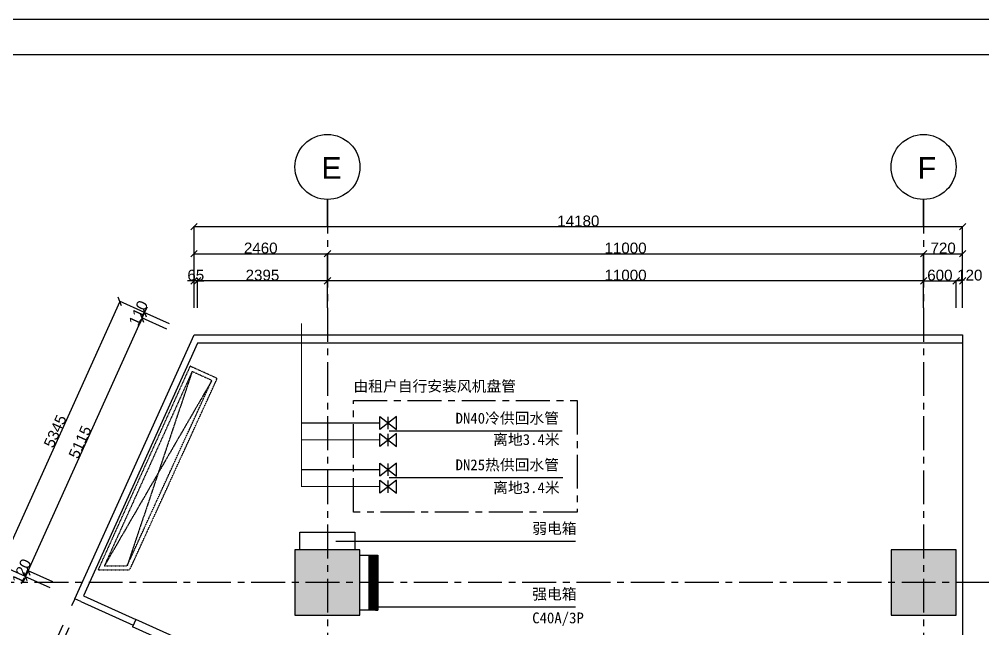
# Model space of a CAD drawing. Header units: inches. Extents: x -17602 to 171571, y -36276 to 39274.
# Drawn here: x 31798 to 49574, y 2682 to 13931 of the extents above; entities that cross this region are included whole.
import ezdxf

# ---------------------------------------------------------------- set-up
doc = ezdxf.new("R2010")
doc.units = ezdxf.units.IN
doc.header["$MEASUREMENT"] = 0
doc.linetypes.add('CENTER', pattern=[2, 1.25, -0.25, 0.25, -0.25])
doc.linetypes.add('HIDDEN_PD8', pattern=[0.75, 0.5, -0.25])
for name, color, linetype in [('DIM', 3, 'Continuous'), ('DIM TEXT', 7, 'Continuous'), ('WALL', 255, 'Continuous'), ('弱电', 140, 'Continuous'), ('电气', 30, 'Continuous'), ('轴线', 10, 'CENTER'), ('风机盘管冷热供水', 3, 'Continuous')]:
    doc.layers.add(name, color=color, linetype=linetype)
doc.styles.get("Standard").update_dxf_attribs({"font": 'arial.ttf'})
doc.dimstyles.new('DIM-200MM', dxfattribs={"dimtxt": 200, "dimasz": 120, "dimexe": 10, "dimexo": 10, "dimgap": 0.7, "dimtad": 1, "dimdec": 0, "dimrnd": 5, "dimzin": 1, "dimdsep": 46, "dimtxsty": 'Standard', "dimblk": 'OBLIQUE', "dimcen": 0.5, "dimdle": 1, "dimclrd": 256, "dimclre": 256, "dimclrt": 7, "dimaunit": 1, "dimadec": 0, "dimazin": 0, "dimtfac": 1, "dimtdec": 0, "dimtix": 1, "dimtmove": 2, "dimatfit": 3, "dimfxl": 0, "dimtolj": 1, "dimtzin": 1, "dimarcsym": 0})

# ---------------------------------------------------------------- blocks, each defined once
blk = doc.blocks.new('_Oblique')
at = {"color": 0, "linetype": 'ByBlock', "lineweight": -2}
blk.add_line((-0.5, -0.5), (0.5, 0.5), dxfattribs=at)
blk = doc.blocks.new('*D53')
at = {"layer": 'DEFPOINTS', "color": 0, "transparency": 16777216}
for p in [(49204, 3535), (50204, 3535), (49204, -2677)]:
    blk.add_point(p, dxfattribs=at)
at = {"layer": 'DIM', "lineweight": -2, "transparency": 16777216}
for p, q in [((49704, 3535), (50214, 3535)), ((50204, -2678), (50204, 3536)), ((49704, -2677), (50214, -2677))]:
    blk.add_line(p, q, dxfattribs=at)
at = {"layer": 'DIM', "lineweight": -2, "transparency": 16777216, "xscale": 120, "yscale": 120, "zscale": 120}
for p, rotation in [((50204, 3535), 90), ((50204, -2677), 270)]:
    blk.add_blockref('_Oblique', p, dxfattribs=dict(at, rotation=rotation))
at = {"layer": 'DIM', "color": 7, "transparency": 16777216, "insert": (50101, 429), "char_height": 200, "attachment_point": 5, "rotation": 90}
blk.add_mtext('\\A1;6210', dxfattribs=at)
blk = doc.blocks.new('*D54')
at = {"layer": 'DEFPOINTS', "color": 0, "transparency": 16777216}
for p in [(49204, 5935), (50204, 5935), (49204, 4435)]:
    blk.add_point(p, dxfattribs=at)
at = {"layer": 'DIM', "lineweight": -2, "transparency": 16777216}
for p, q in [((49704, 5935), (50214, 5935)), ((50204, 4434), (50204, 5936)), ((49704, 4435), (50214, 4435))]:
    blk.add_line(p, q, dxfattribs=at)
at = {"layer": 'DIM', "lineweight": -2, "transparency": 16777216, "xscale": 120, "yscale": 120, "zscale": 120}
for p, rotation in [((50204, 5935), 90), ((50204, 4435), 270)]:
    blk.add_blockref('_Oblique', p, dxfattribs=dict(at, rotation=rotation))
at = {"layer": 'DIM', "color": 7, "transparency": 16777216, "insert": (50101, 5185), "char_height": 200, "attachment_point": 5, "rotation": 90}
blk.add_mtext('\\A1;1500', dxfattribs=at)
blk = doc.blocks.new('*D56')
at = {"layer": 'DEFPOINTS', "color": 0, "transparency": 16777216}
for p in [(49204, 7954), (50204, 7954), (49204, 5935)]:
    blk.add_point(p, dxfattribs=at)
at = {"layer": 'DIM', "lineweight": -2, "transparency": 16777216}
for p, q in [((49704, 7954), (50214, 7954)), ((50204, 5934), (50204, 7955)), ((49704, 5935), (50214, 5935))]:
    blk.add_line(p, q, dxfattribs=at)
at = {"layer": 'DIM', "lineweight": -2, "transparency": 16777216, "xscale": 120, "yscale": 120, "zscale": 120}
for p, rotation in [((50204, 7954), 90), ((50204, 5935), 270)]:
    blk.add_blockref('_Oblique', p, dxfattribs=dict(at, rotation=rotation))
at = {"layer": 'DIM', "color": 7, "transparency": 16777216, "insert": (50101, 6944), "char_height": 200, "attachment_point": 5, "rotation": 90}
blk.add_mtext('\\A1;2020', dxfattribs=at)
blk = doc.blocks.new('*D57')
at = {"layer": 'DEFPOINTS', "color": 0, "transparency": 16777216}
for p in [(49204, 8104), (50204, 8104), (49204, 7954)]:
    blk.add_point(p, dxfattribs=at)
at = {"layer": 'DIM', "lineweight": -2, "transparency": 16777216}
for p, q in [((50204, 8104), (50204, 8224)), ((49704, 8104), (50214, 8104)), ((50204, 7954), (50204, 8104)), ((49704, 7954), (50214, 7954)), ((50204, 7954), (50204, 7834))]:
    blk.add_line(p, q, dxfattribs=at)
at = {"layer": 'DIM', "lineweight": -2, "transparency": 16777216, "xscale": 120, "yscale": 120, "zscale": 120}
for p, rotation in [((50204, 8104), 270), ((50204, 7954), 90)]:
    blk.add_blockref('_Oblique', p, dxfattribs=dict(at, rotation=rotation))
at = {"layer": 'DIM', "color": 7, "transparency": 16777216, "insert": (50101, 8029), "char_height": 200, "attachment_point": 5, "rotation": 90}
blk.add_mtext('\\A1;150', dxfattribs=at)
blk = doc.blocks.new('*D58')
at = {"layer": 'DEFPOINTS', "color": 0, "transparency": 16777216}
for p in [(49204, 8104), (49204, -2827), (51204, -2827)]:
    blk.add_point(p, dxfattribs=at)
at = {"layer": 'DIM', "lineweight": -2, "transparency": 16777216}
for p, q in [((50704, 8104), (51214, 8104)), ((51204, 8105), (51204, -2828)), ((50704, -2827), (51214, -2827))]:
    blk.add_line(p, q, dxfattribs=at)
at = {"layer": 'DIM', "lineweight": -2, "transparency": 16777216, "xscale": 120, "yscale": 120, "zscale": 120}
for p, rotation in [((51204, 8104), 90), ((51204, -2827), 270)]:
    blk.add_blockref('_Oblique', p, dxfattribs=dict(at, rotation=rotation))
at = {"layer": 'DIM', "color": 7, "transparency": 16777216, "insert": (51101, 2639), "char_height": 200, "attachment_point": 5, "rotation": 90}
blk.add_mtext('\\A1;10930', dxfattribs=at)
blk = doc.blocks.new('*D71')
at = {"layer": 'DEFPOINTS', "color": 0, "transparency": 16777216}
for p in [(49204, 3535), (50704, 3535), (49204, -2827)]:
    blk.add_point(p, dxfattribs=at)
at = {"layer": 'DIM', "lineweight": -2, "transparency": 16777216}
for p, q in [((50204, 3535), (50714, 3535)), ((50704, -2828), (50704, 3536)), ((50204, -2827), (50714, -2827))]:
    blk.add_line(p, q, dxfattribs=at)
at = {"layer": 'DIM', "lineweight": -2, "transparency": 16777216, "xscale": 120, "yscale": 120, "zscale": 120}
for p, rotation in [((50704, 3535), 90), ((50704, -2827), 270)]:
    blk.add_blockref('_Oblique', p, dxfattribs=dict(at, rotation=rotation))
at = {"layer": 'DIM', "color": 7, "transparency": 16777216, "insert": (50601, 354), "char_height": 200, "attachment_point": 5, "rotation": 90}
blk.add_mtext('\\A1;6360', dxfattribs=at)
blk = doc.blocks.new('*D72')
at = {"layer": 'DEFPOINTS', "color": 0, "transparency": 16777216}
for p in [(49204, 8104), (50704, 8104), (49204, 3535)]:
    blk.add_point(p, dxfattribs=at)
at = {"layer": 'DIM', "lineweight": -2, "transparency": 16777216}
for p, q in [((50204, 8104), (50714, 8104)), ((50704, 3534), (50704, 8105)), ((50204, 3535), (50714, 3535))]:
    blk.add_line(p, q, dxfattribs=at)
at = {"layer": 'DIM', "lineweight": -2, "transparency": 16777216, "xscale": 120, "yscale": 120, "zscale": 120}
for p, rotation in [((50704, 8104), 90), ((50704, 3535), 270)]:
    blk.add_blockref('_Oblique', p, dxfattribs=dict(at, rotation=rotation))
at = {"layer": 'DIM', "color": 7, "transparency": 16777216, "insert": (50601, 5820), "char_height": 200, "attachment_point": 5, "rotation": 90}
blk.add_mtext('\\A1;4570', dxfattribs=at)
blk = doc.blocks.new('*D73')
at = {"layer": 'DEFPOINTS', "color": 0, "transparency": 16777216}
for p in [(49084, 9104), (49084, 7954), (49204, 7954)]:
    blk.add_point(p, dxfattribs=at)
at = {"layer": 'DIM', "lineweight": -2, "transparency": 16777216}
for p, q in [((49205, 9104), (49083, 9104)), ((49084, 8604), (49084, 9114)), ((49204, 8604), (49204, 9114))]:
    blk.add_line(p, q, dxfattribs=at)
at = {"layer": 'DIM', "lineweight": -2, "transparency": 16777216, "xscale": 120, "yscale": 120, "zscale": 120, "rotation": 180}
blk.add_blockref('_Oblique', (49084, 9104), dxfattribs=at)
at = {"layer": 'DIM', "lineweight": -2, "transparency": 16777216, "xscale": 120, "yscale": 120, "zscale": 120}
blk.add_blockref('_Oblique', (49204, 9104), dxfattribs=at)
at = {"layer": 'DIM', "color": 7, "transparency": 16777216, "insert": (49335, 9207), "char_height": 200, "attachment_point": 5}
blk.add_mtext('\\A1;120', dxfattribs=at)
blk = doc.blocks.new('*D74')
at = {"layer": 'DEFPOINTS', "color": 0, "transparency": 16777216}
for p in [(49204, 4435), (50204, 4435), (49204, 3535)]:
    blk.add_point(p, dxfattribs=at)
at = {"layer": 'DIM', "lineweight": -2, "transparency": 16777216}
for p, q in [((49704, 4435), (50214, 4435)), ((50204, 3534), (50204, 4436)), ((49704, 3535), (50214, 3535))]:
    blk.add_line(p, q, dxfattribs=at)
at = {"layer": 'DIM', "lineweight": -2, "transparency": 16777216, "xscale": 120, "yscale": 120, "zscale": 120}
for p, rotation in [((50204, 4435), 90), ((50204, 3535), 270)]:
    blk.add_blockref('_Oblique', p, dxfattribs=dict(at, rotation=rotation))
at = {"layer": 'DIM', "color": 7, "transparency": 16777216, "insert": (50101, 3985), "char_height": 200, "attachment_point": 5, "rotation": 90}
blk.add_mtext('\\A1;900', dxfattribs=at)
blk = doc.blocks.new('*D59')
at = {"layer": 'DEFPOINTS', "color": 0, "transparency": 16777216}
for p in [(37484, 9104), (37484, 7954), (48484, 7954)]:
    blk.add_point(p, dxfattribs=at)
at = {"layer": 'DIM', "lineweight": -2, "transparency": 16777216}
for p, q in [((48485, 9104), (37483, 9104)), ((37484, 8604), (37484, 9114)), ((48484, 8604), (48484, 9114))]:
    blk.add_line(p, q, dxfattribs=at)
at = {"layer": 'DIM', "lineweight": -2, "transparency": 16777216, "xscale": 120, "yscale": 120, "zscale": 120, "rotation": 180}
blk.add_blockref('_Oblique', (37484, 9104), dxfattribs=at)
at = {"layer": 'DIM', "lineweight": -2, "transparency": 16777216, "xscale": 120, "yscale": 120, "zscale": 120}
blk.add_blockref('_Oblique', (48484, 9104), dxfattribs=at)
at = {"layer": 'DIM', "color": 7, "transparency": 16777216, "insert": (42984, 9207), "char_height": 200, "attachment_point": 5}
blk.add_mtext('\\A1;11000', dxfattribs=at)
blk = doc.blocks.new('*D75')
at = {"layer": 'DEFPOINTS', "color": 0, "transparency": 16777216}
for p in [(35023, 9104), (35023, 8104), (35086, 7954)]:
    blk.add_point(p, dxfattribs=at)
at = {"layer": 'DIM', "lineweight": -2, "transparency": 16777216}
for p, q in [((35023, 9104), (34903, 9104)), ((35023, 8604), (35023, 9114)), ((35086, 9104), (35023, 9104)), ((35086, 8604), (35086, 9114)), ((35086, 9104), (35206, 9104))]:
    blk.add_line(p, q, dxfattribs=at)
at = {"layer": 'DIM', "lineweight": -2, "transparency": 16777216, "xscale": 120, "yscale": 120, "zscale": 120}
blk.add_blockref('_Oblique', (35023, 9104), dxfattribs=at)
at = {"layer": 'DIM', "lineweight": -2, "transparency": 16777216, "xscale": 120, "yscale": 120, "zscale": 120, "rotation": 180}
blk.add_blockref('_Oblique', (35086, 9104), dxfattribs=at)
at = {"layer": 'DIM', "color": 7, "transparency": 16777216, "insert": (35055, 9207), "char_height": 200, "attachment_point": 5}
blk.add_mtext('\\A1;65', dxfattribs=at)
blk = doc.blocks.new('*D76')
at = {"layer": 'DEFPOINTS', "color": 0, "transparency": 16777216}
for p in [(49084, 9104), (48484, 7954), (49084, 7954)]:
    blk.add_point(p, dxfattribs=at)
at = {"layer": 'DIM', "lineweight": -2, "transparency": 16777216}
for p, q in [((48483, 9104), (49085, 9104)), ((48484, 8604), (48484, 9114)), ((49084, 8604), (49084, 9114))]:
    blk.add_line(p, q, dxfattribs=at)
at = {"layer": 'DIM', "lineweight": -2, "transparency": 16777216, "xscale": 120, "yscale": 120, "zscale": 120, "rotation": 180}
blk.add_blockref('_Oblique', (48484, 9104), dxfattribs=at)
at = {"layer": 'DIM', "lineweight": -2, "transparency": 16777216, "xscale": 120, "yscale": 120, "zscale": 120}
blk.add_blockref('_Oblique', (49084, 9104), dxfattribs=at)
at = {"layer": 'DIM', "color": 7, "transparency": 16777216, "insert": (48784, 9207), "char_height": 200, "attachment_point": 5}
blk.add_mtext('\\A1;600', dxfattribs=at)
blk = doc.blocks.new('*D60')
at = {"layer": 'DEFPOINTS', "color": 0, "transparency": 16777216}
for p in [(35086, 9104), (35086, 7954), (37484, 7954)]:
    blk.add_point(p, dxfattribs=at)
at = {"layer": 'DIM', "lineweight": -2, "transparency": 16777216}
for p, q in [((37485, 9104), (35085, 9104)), ((35086, 8604), (35086, 9114)), ((37484, 8604), (37484, 9114))]:
    blk.add_line(p, q, dxfattribs=at)
at = {"layer": 'DIM', "lineweight": -2, "transparency": 16777216, "xscale": 120, "yscale": 120, "zscale": 120, "rotation": 180}
blk.add_blockref('_Oblique', (35086, 9104), dxfattribs=at)
at = {"layer": 'DIM', "lineweight": -2, "transparency": 16777216, "xscale": 120, "yscale": 120, "zscale": 120}
blk.add_blockref('_Oblique', (37484, 9104), dxfattribs=at)
at = {"layer": 'DIM', "color": 7, "transparency": 16777216, "insert": (36285, 9207), "char_height": 200, "attachment_point": 5}
blk.add_mtext('\\A1;2395', dxfattribs=at)
blk = doc.blocks.new('*D77')
at = {"layer": 'DEFPOINTS', "color": 0, "transparency": 16777216}
for p in [(37484, 9604), (35023, 8104), (37484, 8104)]:
    blk.add_point(p, dxfattribs=at)
at = {"layer": 'DIM', "lineweight": -2, "transparency": 16777216}
for p, q in [((35022, 9604), (37485, 9604)), ((35023, 9104), (35023, 9614)), ((37484, 9104), (37484, 9614))]:
    blk.add_line(p, q, dxfattribs=at)
at = {"layer": 'DIM', "lineweight": -2, "transparency": 16777216, "xscale": 120, "yscale": 120, "zscale": 120, "rotation": 180}
blk.add_blockref('_Oblique', (35023, 9604), dxfattribs=at)
at = {"layer": 'DIM', "lineweight": -2, "transparency": 16777216, "xscale": 120, "yscale": 120, "zscale": 120}
blk.add_blockref('_Oblique', (37484, 9604), dxfattribs=at)
at = {"layer": 'DIM', "color": 7, "transparency": 16777216, "insert": (36253, 9707), "char_height": 200, "attachment_point": 5}
blk.add_mtext('\\A1;2460', dxfattribs=at)
blk = doc.blocks.new('*D78')
at = {"layer": 'DEFPOINTS', "color": 0, "transparency": 16777216}
for p in [(48484, 9604), (37484, 8104), (48484, 8104)]:
    blk.add_point(p, dxfattribs=at)
at = {"layer": 'DIM', "lineweight": -2, "transparency": 16777216}
for p, q in [((37483, 9604), (48485, 9604)), ((37484, 9104), (37484, 9614)), ((48484, 9104), (48484, 9614))]:
    blk.add_line(p, q, dxfattribs=at)
at = {"layer": 'DIM', "lineweight": -2, "transparency": 16777216, "xscale": 120, "yscale": 120, "zscale": 120, "rotation": 180}
blk.add_blockref('_Oblique', (37484, 9604), dxfattribs=at)
at = {"layer": 'DIM', "lineweight": -2, "transparency": 16777216, "xscale": 120, "yscale": 120, "zscale": 120}
blk.add_blockref('_Oblique', (48484, 9604), dxfattribs=at)
at = {"layer": 'DIM', "color": 7, "transparency": 16777216, "insert": (42984, 9707), "char_height": 200, "attachment_point": 5}
blk.add_mtext('\\A1;11000', dxfattribs=at)
blk = doc.blocks.new('*D61')
at = {"layer": 'DEFPOINTS', "color": 0, "transparency": 16777216}
for p in [(49204, 9604), (48484, 8104), (49204, 8104)]:
    blk.add_point(p, dxfattribs=at)
at = {"layer": 'DIM', "lineweight": -2, "transparency": 16777216}
for p, q in [((48483, 9604), (49205, 9604)), ((48484, 9104), (48484, 9614)), ((49204, 9104), (49204, 9614))]:
    blk.add_line(p, q, dxfattribs=at)
at = {"layer": 'DIM', "lineweight": -2, "transparency": 16777216, "xscale": 120, "yscale": 120, "zscale": 120, "rotation": 180}
blk.add_blockref('_Oblique', (48484, 9604), dxfattribs=at)
at = {"layer": 'DIM', "lineweight": -2, "transparency": 16777216, "xscale": 120, "yscale": 120, "zscale": 120}
blk.add_blockref('_Oblique', (49204, 9604), dxfattribs=at)
at = {"layer": 'DIM', "color": 7, "transparency": 16777216, "insert": (48844, 9707), "char_height": 200, "attachment_point": 5}
blk.add_mtext('\\A1;720', dxfattribs=at)
blk = doc.blocks.new('*D62')
at = {"layer": 'DEFPOINTS', "color": 0, "transparency": 16777216}
for p in [(49204, 10104), (35023, 8104), (49204, 8104)]:
    blk.add_point(p, dxfattribs=at)
at = {"layer": 'DIM', "lineweight": -2, "transparency": 16777216}
for p, q in [((35022, 10104), (49205, 10104)), ((35023, 9604), (35023, 10114)), ((49204, 9604), (49204, 10114))]:
    blk.add_line(p, q, dxfattribs=at)
at = {"layer": 'DIM', "lineweight": -2, "transparency": 16777216, "xscale": 120, "yscale": 120, "zscale": 120, "rotation": 180}
blk.add_blockref('_Oblique', (35023, 10104), dxfattribs=at)
at = {"layer": 'DIM', "lineweight": -2, "transparency": 16777216, "xscale": 120, "yscale": 120, "zscale": 120}
blk.add_blockref('_Oblique', (49204, 10104), dxfattribs=at)
at = {"layer": 'DIM', "color": 7, "transparency": 16777216, "insert": (42113, 10207), "char_height": 200, "attachment_point": 5}
blk.add_mtext('\\A1;14180', dxfattribs=at)
blk = doc.blocks.new('*D84')
at = {"layer": 'DEFPOINTS', "color": 0, "transparency": 16777216}
for p in [(32872, 3340), (32981, 3291), (32398, 2292)]:
    blk.add_point(p, dxfattribs=at)
at = {"layer": 'DIM', "lineweight": -2, "transparency": 16777216}
for p, q in [((32604, 2748), (32394, 2283)), ((32713, 2699), (32504, 2234)), ((32398, 2292), (32289, 2342)), ((32508, 2243), (32398, 2292)), ((32508, 2243), (32617, 2193))]:
    blk.add_line(p, q, dxfattribs=at)
at = {"layer": 'DIM', "lineweight": -2, "transparency": 16777216, "xscale": 120, "yscale": 120, "zscale": 120}
for p, rotation in [((32398, 2292), 335.699430208201), ((32508, 2243), 155.699430208201)]:
    blk.add_blockref('_Oblique', p, dxfattribs=dict(at, rotation=rotation))
at = {"layer": 'DIM', "color": 7, "transparency": 16777216, "insert": (32495, 2361), "char_height": 200, "attachment_point": 5, "rotation": 335.6994}
blk.add_mtext('\\A1;120', dxfattribs=at)
blk = doc.blocks.new('*D85')
at = {"layer": 'DEFPOINTS', "color": 0, "transparency": 16777216}
for p in [(32981, 3291), (37477, 1261), (37004, 213)]:
    blk.add_point(p, dxfattribs=at)
at = {"layer": 'DIM', "lineweight": -2, "transparency": 16777216}
for p, q in [((32713, 2699), (32504, 2234)), ((32507, 2243), (37005, 212)), ((37210, 668), (37000, 204))]:
    blk.add_line(p, q, dxfattribs=at)
at = {"layer": 'DIM', "lineweight": -2, "transparency": 16777216, "xscale": 120, "yscale": 120, "zscale": 120}
for p, rotation in [((32508, 2243), 155.6993187477827), ((37004, 213), 335.6993187477827)]:
    blk.add_blockref('_Oblique', p, dxfattribs=dict(at, rotation=rotation))
at = {"layer": 'DIM', "color": 7, "transparency": 16777216, "insert": (34798, 1322), "char_height": 200, "attachment_point": 5, "rotation": 335.6993}
blk.add_mtext('\\A1;4935', dxfattribs=at)
blk = doc.blocks.new('*D67')
at = {"layer": 'DEFPOINTS', "color": 0, "transparency": 16777216}
for p in [(32810, 3204), (46165, -2827), (45548, -4194)]:
    blk.add_point(p, dxfattribs=at)
at = {"layer": 'DIM', "lineweight": -2, "transparency": 16777216}
for p, q in [((32398, 2292), (32188, 1827)), ((32192, 1837), (45549, -4194)), ((45753, -3738), (45544, -4203))]:
    blk.add_line(p, q, dxfattribs=at)
at = {"layer": 'DIM', "lineweight": -2, "transparency": 16777216, "xscale": 120, "yscale": 120, "zscale": 120}
for p, rotation in [((32192, 1837), 155.6994315629858), ((45548, -4194), 335.6994315629858)]:
    blk.add_blockref('_Oblique', p, dxfattribs=dict(at, rotation=rotation))
at = {"layer": 'DIM', "color": 7, "transparency": 16777216, "insert": (38912, -1085), "char_height": 200, "attachment_point": 5, "rotation": 335.6994}
blk.add_mtext('\\A1;14655', dxfattribs=at)
blk = doc.blocks.new('*D88')
at = {"layer": 'DEFPOINTS', "color": 0, "transparency": 16777216}
for p in [(31911, 3643), (32981, 3291), (32931, 3182)]:
    blk.add_point(p, dxfattribs=at)
at = {"layer": 'DIM', "lineweight": -2, "transparency": 16777216}
for p, q in [((31960, 3752), (31911, 3643)), ((32416, 3546), (31951, 3756)), ((31960, 3752), (32009, 3861)), ((31911, 3643), (31861, 3533)), ((32366, 3437), (31902, 3647))]:
    blk.add_line(p, q, dxfattribs=at)
at = {"layer": 'DIM', "lineweight": -2, "transparency": 16777216, "xscale": 120, "yscale": 120, "zscale": 120}
for p, rotation in [((31960, 3752), 245.6994302080338), ((31911, 3643), 65.69943020803385)]:
    blk.add_blockref('_Oblique', p, dxfattribs=dict(at, rotation=rotation))
at = {"layer": 'DIM', "color": 7, "transparency": 16777216, "insert": (31842, 3740), "char_height": 200, "attachment_point": 5, "rotation": 65.6994}
blk.add_mtext('\\A1;120', dxfattribs=at)
blk = doc.blocks.new('*D68')
at = {"layer": 'DEFPOINTS', "color": 0, "transparency": 16777216}
for p in [(34066, 8415), (35086, 7954), (32981, 3291)]:
    blk.add_point(p, dxfattribs=at)
at = {"layer": 'DIM', "lineweight": -2, "transparency": 16777216}
for p, q in [((31960, 3751), (34066, 8416)), ((34521, 8209), (34057, 8419)), ((32416, 3546), (31951, 3756))]:
    blk.add_line(p, q, dxfattribs=at)
at = {"layer": 'DIM', "lineweight": -2, "transparency": 16777216, "xscale": 120, "yscale": 120, "zscale": 120}
for p, rotation in [((34066, 8415), 65.69943020820642), ((31960, 3752), 245.6994302082064)]:
    blk.add_blockref('_Oblique', p, dxfattribs=dict(at, rotation=rotation))
at = {"layer": 'DIM', "color": 7, "transparency": 16777216, "insert": (32919, 6126), "char_height": 200, "attachment_point": 5, "rotation": 65.6994}
blk.add_mtext('\\A1;5115', dxfattribs=at)
blk = doc.blocks.new('*D69')
at = {"layer": 'DEFPOINTS', "color": 0, "transparency": 16777216}
for p in [(34111, 8516), (34977, 8004), (35023, 8104)]:
    blk.add_point(p, dxfattribs=at)
at = {"layer": 'DIM', "lineweight": -2, "transparency": 16777216}
for p, q in [((34111, 8516), (34161, 8625)), ((34066, 8415), (34016, 8306)), ((34521, 8209), (34057, 8419)), ((34066, 8415), (34111, 8516)), ((34567, 8310), (34102, 8520))]:
    blk.add_line(p, q, dxfattribs=at)
at = {"layer": 'DIM', "lineweight": -2, "transparency": 16777216, "xscale": 120, "yscale": 120, "zscale": 120}
for p, rotation in [((34111, 8516), 245.6994302082001), ((34066, 8415), 65.69943020820014)]:
    blk.add_blockref('_Oblique', p, dxfattribs=dict(at, rotation=rotation))
at = {"layer": 'DIM', "color": 7, "transparency": 16777216, "insert": (33995, 8508), "char_height": 200, "attachment_point": 5, "rotation": 65.6994}
blk.add_mtext('\\A1;110', dxfattribs=at)
blk = doc.blocks.new('*D70')
at = {"layer": 'DEFPOINTS', "color": 0, "transparency": 16777216}
for p in [(35023, 8104), (31455, 3848), (32822, 3231)]:
    blk.add_point(p, dxfattribs=at)
at = {"layer": 'DIM', "lineweight": -2, "transparency": 16777216}
for p, q in [((33656, 8722), (31455, 3847)), ((34111, 8516), (33646, 8726)), ((31911, 3643), (31446, 3852))]:
    blk.add_line(p, q, dxfattribs=at)
at = {"layer": 'DIM', "lineweight": -2, "transparency": 16777216, "xscale": 120, "yscale": 120, "zscale": 120}
for p, rotation in [((33655, 8722), 65.69943020803522), ((31455, 3848), 245.6994302080352)]:
    blk.add_blockref('_Oblique', p, dxfattribs=dict(at, rotation=rotation))
at = {"layer": 'DIM', "color": 7, "transparency": 16777216, "insert": (32461, 6327), "char_height": 200, "attachment_point": 5, "rotation": 65.6994}
blk.add_mtext('\\A1;5345', dxfattribs=at)

msp = doc.modelspace()

# ---------------------------------------------------------------- hatches: boundary and pattern name
at = {"layer": 'WALL'}
h = msp.add_hatch(color=256, dxfattribs=at)
h.dxf.hatch_style = 1
h.paths.add_polyline_path([(38083.9, 2935.1), (38083.9, 4135.1), (36883.9, 4135.1), (36883.9, 2935.1)])
h.paths.add_polyline_path([(49083.9, 2935.1), (49083.9, 4135.1), (47883.9, 4135.1), (47883.9, 2935.1)])
at = {"layer": '电气'}
h = msp.add_hatch(dxfattribs=at)
h.set_pattern_fill('ANSI31', color=256)
h.paths.add_polyline_path([(38248.4, 4039.8), (38248.4, 3024), (38412.9, 3024), (38412.9, 4039.8)])

# ---------------------------------------------------------------- linework, layer by layer
msp.add_lwpolyline([(23877.9, -10001.8), (23877.9, 13931), (58437.9, 13931)])
msp.add_lwpolyline([(24396.3, 13283), (59647.5, 13283), (59647.5, -11081.8), (24396.3, -11081.8)], close=True)
at = {"layer": 'DIM'}
for p, q in [((37483.9, 10103.9), (37483.9, 10603.9)), ((48483.9, 10103.9), (48483.9, 10603.9)), ((41815.5, 6327.2), (38620.6, 6327.2)), ((41824.5, 5466.7), (38620.6, 5466.7)), ((42060.5, 4292.5), (37638.4, 4292.5)), ((32822.1, 3231), (32763.8, 3101.8)), ((42060.5, 3081.9), (38251.4, 3081.9))]:
    msp.add_line(p, q, dxfattribs=at)
at = {"layer": 'DIM', "linetype": 'CENTER', "ltscale": 500}
msp.add_lwpolyline([(37961.7, 6892.5), (42089.4, 6892.5), (42089.4, 4834.3), (37961.7, 4834.3)], close=True, dxfattribs=at)
at = {"layer": 'DIM'}
for centre in [(37483.9, 11204.3), (48483.9, 11204.3)]:
    msp.add_circle(centre, 600, dxfattribs=at)
at = {"layer": 'WALL'}
for p, q in [((49203.9, 7954.3), (49203.9, -2676.6)), ((32980.9, 3291), (33947, 2854.8)), ((33163.1, 3208.7), (33163.2, 3208.7)), ((33163.1, 3208.7), (33163.2, 3208.7)), ((33163.1, 3208.7), (33163.2, 3208.7)), ((32931.5, 3181.6), (33897.6, 2745.4))]:
    msp.add_line(p, q, dxfattribs=at)
at = {"layer": 'WALL', "linetype": 'HIDDEN_PD8', "ltscale": 0.05}
for p, q in [((34986.3, 7428.7), (33787.7, 3842.7)), ((35350.9, 7264.1), (33367.2, 3842.7))]:
    msp.add_line(p, q, dxfattribs=at)
at = {"layer": 'WALL'}
for points in [[(32931.5, 3181.6), (32822.1, 3231), (35022.5, 8104.3), (49203.9, 8104.3), (49203.9, 7954.3)], [(49203.9, 7954.3), (35086.5, 7954.3), (32980.9, 3291)], [(33947, 2854.8), (33885.2, 2718)], [(37477.2, 1260.7), (33947, 2854.8)], [(37597.8, 1041.7), (33885.2, 2718)]]:
    msp.add_lwpolyline(points, dxfattribs=at)
at = {"layer": 'WALL', "linetype": 'HIDDEN_PD8', "ltscale": 0.05}
msp.add_lwpolyline([(33251, 3767.7), (33835.9, 3767.7), (35450.1, 7301.6), (34948.9, 7527.9), (33251, 3767.7)], dxfattribs=at)
msp.add_lwpolyline([(33367.2, 3842.7), (33787.7, 3842.7), (35350.6, 7264.2), (34986.3, 7428.7)], close=True, dxfattribs=at)
at = {"layer": 'WALL'}
msp.add_lwpolyline([(38083.9, 2935.1), (38083.9, 4135.1), (36883.9, 4135.1), (36883.9, 2935.1)], close=True, dxfattribs=at)
msp.add_lwpolyline([(38083.9, 2935.1), (38083.9, 4135.1), (36883.9, 4135.1), (36883.9, 2935.1)], close=True, dxfattribs=at)
at = {"layer": 'WALL', "ltscale": 0.0125}
msp.add_lwpolyline([(49083.9, 2935.1), (49083.9, 4135.1), (47883.9, 4135.1), (47883.9, 2935.1)], close=True, dxfattribs=at)
at = {"layer": '弱电'}
msp.add_lwpolyline([(36976, 4135.1), (36976, 4464.1), (37991.8, 4464.1), (37991.8, 4135.1)], close=True, dxfattribs=at)
at = {"layer": '电气'}
msp.add_line((38248.4, 4039.8), (38248.4, 3024), dxfattribs=at)
msp.add_lwpolyline([(38083.9, 4039.8), (38412.9, 4039.8), (38412.9, 3024), (38083.9, 3024)], close=True, dxfattribs=at)
at = {"layer": '轴线', "ltscale": 500}
for p, q in [((37483.9, 10604.3), (37483.9, -1631.1)), ((48483.9, 10604.3), (48483.9, -5326)), ((51703.9, 3535.1), (30216.4, 3535.1))]:
    msp.add_line(p, q, dxfattribs=at)
at = {"layer": '风机盘管冷热供水'}
for p, q in [((38603.6, 6365.7), (38603.6, 6592.1)), ((38603.6, 6053), (38603.6, 6279.4)), ((38603.6, 5505.1), (38603.6, 5731.5)), ((38603.6, 5192.4), (38603.6, 5418.8))]:
    msp.add_line(p, q, dxfattribs=at)
at = {"layer": '风机盘管冷热供水', "const_width": 20}
for points in [[(38449.4, 6478.9), (37005.6, 6478.9), (37005.6, 8320.7)], [(38449.4, 6166.2), (37005.6, 6166.2), (37005.6, 7641.6)], [(38449.4, 5618.3), (37005.6, 5618.3), (37005.6, 7093.6)], [(38449.4, 5305.6), (37005.6, 5305.6), (37005.6, 6781)]]:
    msp.add_lwpolyline(points, dxfattribs=at)
at = {"layer": '风机盘管冷热供水'}
for points in [[(38449.4, 6600.2), (38757.8, 6357.6), (38757.8, 6600.2), (38449.4, 6357.6)], [(38449.4, 6287.6), (38757.8, 6044.9), (38757.8, 6287.6), (38449.4, 6044.9)], [(38449.4, 5739.6), (38757.8, 5496.9), (38757.8, 5739.6), (38449.4, 5496.9)], [(38449.4, 5426.9), (38757.8, 5184.3), (38757.8, 5426.9), (38449.4, 5184.3)]]:
    msp.add_lwpolyline(points, close=True, dxfattribs=at)

# ---------------------------------------------------------------- texts
at = {"layer": 'DIM TEXT', "attachment_point": 1}
for s, insert, char_height in [('E', (37372.6, 11386.1), 400), ('F', (48372.6, 11386.1), 400), ('{\\fSimSun|b0|i0|c134|p2;由租户自行安装风机盘管}', (37963, 7258.9), 200), ('\\pt1000;{\\fSimSun|b0|i0|c134|p2;DN40冷供回水管}', (39847.8, 6667.5), 200), ('{\\fSimSun|b0|i0|c134|p2;离地3.4米}', (40541.7, 6273.3), 200), ('\\pt1000;{\\fSimSun|b0|i0|c134|p2;DN25热供回水管}', (39847.8, 5807), 200), ('{\\fSimSun|b0|i0|c134|p2;离地3.4米}', (40541.7, 5386.4), 200), ('{\\fSimSun|b0|i0|c134|p2;弱电箱}', (41262.2, 4632.8), 200), ('{\\fSimSun|b0|i0|c134|p2;强电箱}', (41262.2, 3422.2), 200), ('{\\fSimSun|b0|i0|c134|p2;C40A/3P}', (41262.2, 2982), 200)]:
    msp.add_mtext_dynamic_manual_height_columns(s, width=10456.675, gutter_width=2, heights=[0], dxfattribs=dict(at, insert=insert, char_height=char_height))

# ---------------------------------------------------------------- dimensions: what is measured, and where the dimension line sits
at = {"layer": 'DIM'}
for base, p1, p2, picture, middle in [((49203.9, 10104.3), (35022.5, 8104.3), (49203.9, 8104.3), '*D62', (42113.2, 10207.1)), ((37483.9, 9604.3), (35022.5, 8104.3), (37483.9, 8104.3), '*D77', (36253.2, 9707.1)), ((48483.9, 9604.3), (37483.9, 8104.3), (48483.9, 8104.3), '*D78', (42983.9, 9707.1)), ((49203.9, 9604.3), (48483.9, 8104.3), (49203.9, 8104.3), '*D61', (48843.9, 9707.1)), ((35022.5, 9104.3), (35086.5, 7954.3), (35022.5, 8104.3), '*D75', (35054.5, 9207.1)), ((35086.5, 9104.3), (37483.9, 7954.3), (35086.5, 7954.3), '*D60', (36285.2, 9207.1)), ((37483.9, 9104.3), (48483.9, 7954.3), (37483.9, 7954.3), '*D59', (42983.9, 9207.1)), ((49083.9, 9104.3), (48483.9, 7954.3), (49083.9, 7954.3), '*D76', (48783.9, 9207.1))]:
    dim = msp.add_linear_dim(base=base, p1=p1, p2=p2, dimstyle='DIM-200MM', dxfattribs=at)
    dim.commit()
    dim.dimension.update_dxf_attribs({"geometry": picture, "text_midpoint": middle})
dim = msp.add_linear_dim(base=(49083.9, 9104.3), p1=(49203.9, 7954.3), p2=(49083.9, 7954.3), dimstyle='DIM-200MM', dxfattribs=at)
dim.commit()
dim.dimension.update_dxf_attribs({"geometry": '*D73', "text_midpoint": (49335.2, 9207.1), "dimtype": 160})
for p1, p2, distance, picture, middle in [((35022.5, 8104.3), (32822.1, 3231), -1500, '*D70', (32461.5, 6327.2)), ((34977.1, 8003.6), (35022.5, 8104.3), 1000, '*D69', (33994.7, 8507.8)), ((32980.9, 3291), (35086.5, 7954.3), 1120, '*D68', (32919.2, 6125.8)), ((32980.9, 3291), (32931.5, 3181.6), -1120, '*D88', (31841.7, 3739.5)), ((32809.8, 3203.6), (46165, -2826.6), -1500, '*D67', (38912.4, -1084.9)), ((32980.9, 3291), (32871.5, 3340.4), 1150, '*D84', (32495.2, 2361.3)), ((32980.9, 3291), (37477.2, 1260.7), -1150, '*D85', (34798.1, 1321.5))]:
    dim = msp.add_aligned_dim(p1=p1, p2=p2, distance=distance, dimstyle='DIM-200MM', dxfattribs=at)
    dim.commit()
    dim.dimension.update_dxf_attribs({"geometry": picture, "text_midpoint": middle})
for base, p1, p2, picture, middle in [((50203.9, 8104.3), (49203.9, 7954.3), (49203.9, 8104.3), '*D57', (50101.1, 8029.3)), ((51203.9, -2826.6), (49203.9, 8104.3), (49203.9, -2826.6), '*D58', (51101.1, 2638.8)), ((50703.9, 8104.3), (49203.9, 3535.1), (49203.9, 8104.3), '*D72', (50601.1, 5819.7)), ((50203.9, 7954.3), (49203.9, 5934.7), (49203.9, 7954.3), '*D56', (50101.1, 6944.5)), ((50203.9, 5934.7), (49204, 4435.1), (49203.9, 5934.7), '*D54', (50101.1, 5184.9)), ((50203.9, 4435.1), (49203.9, 3535.1), (49203.9, 4435.1), '*D74', (50101.1, 3985.1)), ((50203.9, 3535.1), (49203.9, -2676.6), (49204, 3535.1), '*D53', (50101.1, 429.2)), ((50703.9, 3535.1), (49203.9, -2826.6), (49203.9, 3535.1), '*D71', (50601.1, 354.2))]:
    dim = msp.add_linear_dim(base=base, p1=p1, p2=p2, angle=90, dimstyle='DIM-200MM', dxfattribs=at)
    dim.commit()
    dim.dimension.update_dxf_attribs({"geometry": picture, "text_midpoint": middle})

doc.saveas('drawing.dxf')
